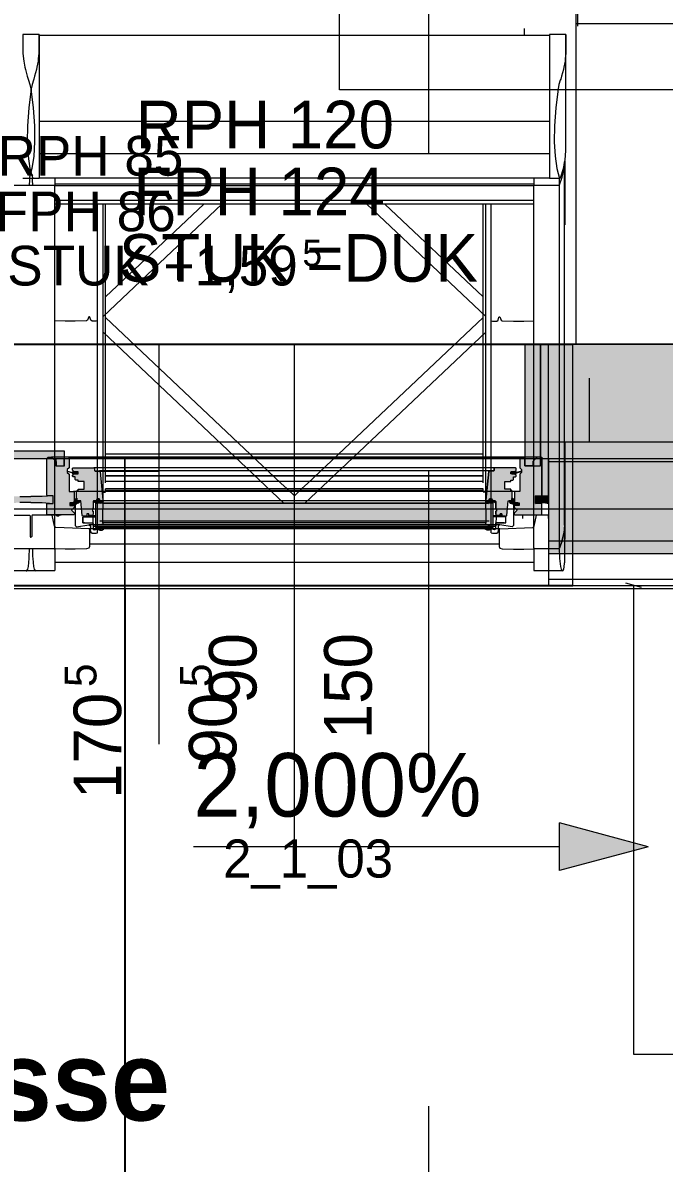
# Model space of a CAD drawing. Header units: metres. Extents: x -4 to 206, y -18 to 45.
# Drawn here: x 46.986 to 47.997, y -11.093 to -9.298 of the extents above; entities that cross this region are included whole.
import ezdxf

# ---------------------------------------------------------------- set-up
doc = ezdxf.new("R2010")
doc.units = ezdxf.units.M
doc.header["$MEASUREMENT"] = 0
for name, pattern in [('Achse', [0.004, 0.002, -0.001, 0, -0.001]), ('Schnittlinie', [0.006, 0.003, -0.0015, 0, -0.0015]), ('Strichlinie eng', [0.002, 0.0015, -0.0005]), ('UNSICHTBAR', [0.4, 0, -0.4]), ('Untersicht', [0.001, 0.0005, -0.0005])]:
    doc.linetypes.add(name, pattern=pattern)
for name, color, linetype in [('2._1.DG PP STG2_5_000 Achsraster', 7, 'Continuous'), ('2._1.DG PP STG2_5_110 Wand Aussen', 7, 'Continuous'), ('2._1.DG PP STG2_5_210 Decke', 7, 'Continuous'), ('2._1.DG PP STG2_5_220 Bodenaufbau', 7, 'Continuous'), ('2._1.DG PP STG2_5_220 Bodenaufbau - Außen_ Gefälle', 7, 'Continuous'), ('2._1.DG PP STG2_5_221 Bodenaufbau - Abdichtung', 7, 'Continuous'), ('2._1.DG PP STG2_5_221 Bodenaufbau - Terrassenbelag', 7, 'Continuous'), ('2._1.DG PP STG2_5_310 Dachkonstruktion massiv', 7, 'Continuous'), ('2._1.DG PP STG2_5_325 Dachfenster', 7, 'Continuous'), ('2._1.DG PP STG2_5_510 Möblierung', 7, 'Continuous'), ('2._1.DG PP STG2_5_810 Raum', 7, 'Continuous'), ('2._1.DG PP STG2_5_851 Marker Schnitt', 7, 'Continuous'), ('2._1.DG PP STG2_5_915 Allgemein Beschriftung.x', 7, 'Continuous'), ('2._1.DG PP STG2_5_950 Polierplan Bemaßung', 7, 'Continuous')]:
    doc.layers.add(name, color=color, linetype=linetype)
doc.styles.add('ERSTELLTER_STIL_2', font='')
doc.styles.add('ERSTELLTER_STIL_6', font='')
doc.styles.get('ERSTELLTER_STIL_2').set_extended_font_data('Eurostile')
doc.styles.get('ERSTELLTER_STIL_6').set_extended_font_data('Eurostile', bold=True)

msp = doc.modelspace()

# ---------------------------------------------------------------- hatches: boundary and pattern name
at = {"layer": '2._1.DG PP STG2_5_110 Wand Aussen', "linetype": 'Continuous', "lineweight": 13, "true_color": 0x3f7f02}
msp.add_hatch(color=76, dxfattribs=at).paths.add_polyline_path([(47.8528, -9.8037), (47.8528, -9.9837), (48.055, -9.9837), (48.055, -9.8037)])
at = {"layer": '2._1.DG PP STG2_5_110 Wand Aussen', "linetype": 'Continuous', "lineweight": 0, "true_color": 0x373737}
msp.add_hatch(color=250, dxfattribs=at).paths.add_polyline_path([(47.8528, -9.9887), (48.055, -9.9887), (48.055, -9.9837), (47.8528, -9.9837)])
at = {"layer": '2._1.DG PP STG2_5_110 Wand Aussen', "linetype": 'Continuous', "lineweight": 13, "true_color": 0xff6400}
for points in [[(47.8528, -10.1137), (48.055, -10.1137), (48.055, -9.9887), (47.8528, -9.9887)], [(47.8528, -10.1337), (48.055, -10.1337), (48.055, -10.1137), (47.8528, -10.1137)]]:
    msp.add_hatch(color=30, dxfattribs=at).paths.add_polyline_path(points)
at = {"layer": '2._1.DG PP STG2_5_325 Dachfenster', "linetype": 'Continuous', "lineweight": 0, "true_color": 0xfde9f1}
for points in [[(47.7769, -9.9957), (47.8019, -9.9957), (47.8019, -9.8837), (47.8019, -9.8037), (47.7769, -9.8037), (47.7769, -9.8837)], [(46.9467, -9.9958), (46.9592, -9.9958), (46.9592, -9.9842), (47.0388, -9.9842), (47.0388, -9.9958), (47.0513, -9.9958), (47.0513, -9.9717), (46.9467, -9.9717)]]:
    msp.add_hatch(color=7, dxfattribs=at).paths.add_polyline_path(points)
at = {"layer": '2._1.DG PP STG2_5_325 Dachfenster', "linetype": 'Continuous', "lineweight": 13, "true_color": 0xffaa00}
msp.add_hatch(color=40, dxfattribs=at).paths.add_polyline_path([(47.8019, -9.9817), (47.804, -9.9817), (47.804, -10.0426), (47.814, -10.0426), (47.814, -9.8037), (47.8019, -9.8037), (47.8019, -9.8837)])
at = {"layer": '2._1.DG PP STG2_5_325 Dachfenster', "linetype": 'Continuous', "lineweight": 13, "true_color": 0x3f7f02}
msp.add_hatch(color=76, dxfattribs=at).paths.add_polyline_path([(47.814, -9.9837), (47.8528, -9.9837), (47.8528, -9.8037), (47.814, -9.8037)])
at = {"layer": '2._1.DG PP STG2_5_325 Dachfenster', "linetype": 'Continuous', "lineweight": 0, "true_color": 0xe7d9c5}
for points in [[(47.024, -10.0555), (47.024, -10.0718), (47.0249, -10.0727), (47.0669, -10.0727), (47.0678, -10.0718), (47.0678, -10.0701), (47.0629, -10.0652), (47.0678, -10.0603), (47.0678, -10.0587), (47.0669, -10.0578), (47.0601, -10.0578), (47.0601, -10.0535), (47.0662, -10.0535), (47.0671, -10.0526), (47.0671, -10.037), (47.0662, -10.0361), (47.0591, -10.0361), (47.0591, -10.0088), (47.0561, -10.0062), (47.0561, -10.001), (47.0591, -9.9984), (47.0591, -9.9846), (47.0582, -9.9837), (47.0511, -9.9837), (47.0511, -9.9957), (47.0386, -9.9957), (47.0386, -9.9887), (47.0316, -9.9817), (47.026, -9.9817), (47.024, -9.9837), (47.024, -10.0417), (47.0249, -10.0426), (47.034, -10.0426), (47.034, -10.0546), (47.0249, -10.0546)], [(47.804, -10.0555), (47.8031, -10.0546), (47.794, -10.0546), (47.794, -10.0426), (47.8031, -10.0426), (47.804, -10.0417), (47.804, -9.9837), (47.802, -9.9817), (47.7964, -9.9817), (47.7894, -9.9887), (47.7894, -9.9957), (47.7769, -9.9957), (47.7769, -9.9837), (47.7698, -9.9837), (47.7689, -9.9846), (47.7689, -9.9984), (47.7719, -10.001), (47.7719, -10.0062), (47.7689, -10.0088), (47.7689, -10.0361), (47.7618, -10.0361), (47.7609, -10.037), (47.7609, -10.0526), (47.7618, -10.0535), (47.7679, -10.0535), (47.7679, -10.0578), (47.7611, -10.0578), (47.7602, -10.0587), (47.7602, -10.0603), (47.7651, -10.0652), (47.7602, -10.0701), (47.7602, -10.0718), (47.7611, -10.0727), (47.8031, -10.0727), (47.804, -10.0718)], [(47.0649, -10.0026), (47.0662, -10.0039), (47.0662, -10.0048), (47.0733, -10.0048), (47.0733, -10.008), (47.0662, -10.008), (47.0662, -10.0089), (47.0647, -10.0104), (47.0647, -10.0119), (47.0656, -10.0128), (47.0688, -10.0128), (47.0688, -10.017), (47.0697, -10.0178), (47.0733, -10.0178), (47.0733, -10.0199), (47.0827, -10.0199), (47.0827, -10.0322), (47.0733, -10.0322), (47.0733, -10.0343), (47.0717, -10.0343), (47.0708, -10.0352), (47.0708, -10.0429), (47.0713, -10.0498), (47.0722, -10.0506), (47.0774, -10.0506), (47.0795, -10.0738), (47.0803, -10.0746), (47.0871, -10.0746), (47.0871, -10.0711), (47.0901, -10.0711), (47.0901, -10.0736), (47.0958, -10.0736), (47.0968, -10.0716), (47.0968, -10.0666), (47.0958, -10.0666), (47.0958, -10.0626), (47.0968, -10.0626), (47.0968, -10.0515), (47.0977, -10.0506), (47.1021, -10.0506), (47.1021, -10.0496), (47.1033, -10.0476), (47.1064, -10.0476), (47.1076, -10.0496), (47.1076, -10.0506), (47.1113, -10.0506), (47.1125, -10.0493), (47.1078, -10.0042), (47.1069, -10.0034), (47.0997, -10.0034), (47.0991, -10.0028), (47.0991, -9.9993), (47.0982, -9.9984), (47.0656, -9.9984), (47.0647, -9.9993), (47.0647, -10.0021)], [(47.7631, -10.0026), (47.7633, -10.0021), (47.7633, -9.9993), (47.7624, -9.9984), (47.7298, -9.9984), (47.7289, -9.9993), (47.7289, -10.0028), (47.7283, -10.0034), (47.7211, -10.0034), (47.7202, -10.0042), (47.7155, -10.0493), (47.7167, -10.0506), (47.7204, -10.0506), (47.7204, -10.0496), (47.7216, -10.0476), (47.7247, -10.0476), (47.7259, -10.0496), (47.7259, -10.0506), (47.7303, -10.0506), (47.7312, -10.0515), (47.7312, -10.0626), (47.7322, -10.0626), (47.7322, -10.0666), (47.7312, -10.0666), (47.7312, -10.0716), (47.7322, -10.0736), (47.7379, -10.0736), (47.7379, -10.0711), (47.7409, -10.0711), (47.7409, -10.0746), (47.7477, -10.0746), (47.7485, -10.0738), (47.7506, -10.0506), (47.7558, -10.0506), (47.7567, -10.0498), (47.7572, -10.0429), (47.7572, -10.0352), (47.7563, -10.0343), (47.7547, -10.0343), (47.7547, -10.0322), (47.7453, -10.0322), (47.7453, -10.0199), (47.7547, -10.0199), (47.7547, -10.0178), (47.7583, -10.0178), (47.7592, -10.017), (47.7592, -10.0128), (47.7624, -10.0128), (47.7633, -10.0119), (47.7633, -10.0104), (47.7618, -10.0089), (47.7618, -10.008), (47.7547, -10.008), (47.7547, -10.0048), (47.7618, -10.0048), (47.7618, -10.0039)]]:
    msp.add_hatch(color=254, dxfattribs=at).paths.add_polyline_path(points)
at = {"layer": '2._1.DG PP STG2_5_325 Dachfenster', "linetype": 'Continuous', "lineweight": 0, "true_color": 0x373737}
msp.add_hatch(color=250, dxfattribs=at).paths.add_polyline_path([(47.814, -9.9887), (47.8528, -9.9887), (47.8528, -9.9837), (47.814, -9.9837)])
at = {"layer": '2._1.DG PP STG2_5_325 Dachfenster', "linetype": 'Continuous', "lineweight": 13, "true_color": 0xff6400}
for points in [[(47.814, -10.1137), (47.8528, -10.1137), (47.8528, -9.9887), (47.814, -9.9887)], [(47.814, -10.1337), (47.8528, -10.1337), (47.8528, -10.1137), (47.814, -10.1137)]]:
    msp.add_hatch(color=30, dxfattribs=at).paths.add_polyline_path(points)
at = {"layer": '2._1.DG PP STG2_5_325 Dachfenster', "linetype": 'Continuous', "lineweight": 0, "true_color": 0xfed4e5}
for points in [[(47.0662, -10.0048), (47.0662, -10.0042), (47.0651, -10.0044), (47.0651, -10.006), (47.0622, -10.0055), (47.0586, -10.0044), (47.0566, -10.0033), (47.0561, -10.0034), (47.0584, -10.005), (47.0621, -10.0062), (47.0651, -10.0068), (47.0651, -10.0084), (47.0662, -10.0086), (47.0662, -10.008), (47.0716, -10.008), (47.0729, -10.0056), (47.0725, -10.0048)], [(47.7618, -10.0048), (47.7555, -10.0048), (47.7551, -10.0056), (47.7564, -10.008), (47.7618, -10.008), (47.7618, -10.0086), (47.7629, -10.0084), (47.7629, -10.0068), (47.7659, -10.0062), (47.7696, -10.005), (47.7717, -10.0037), (47.7694, -10.0044), (47.7658, -10.0055), (47.7629, -10.006), (47.7629, -10.0044), (47.7618, -10.0042)], [(46.964, -10.0426), (46.964, -10.0546), (46.9815, -10.0533), (46.999, -10.0533), (46.999, -10.0439), (46.9815, -10.0439)], [(47.034, -10.0426), (47.0165, -10.0439), (46.999, -10.0439), (46.999, -10.0533), (47.0165, -10.0533), (47.034, -10.0546)], [(47.0759, -10.0506), (47.0722, -10.0506), (47.0713, -10.0498), (47.0711, -10.0464), (47.0692, -10.0474), (47.0678, -10.0494), (47.0671, -10.0519), (47.0671, -10.0526), (47.0662, -10.0535), (47.0622, -10.0535), (47.0607, -10.0561), (47.0612, -10.0569), (47.0695, -10.0569), (47.0695, -10.0558), (47.0701, -10.0553), (47.0718, -10.055), (47.0739, -10.0544), (47.0754, -10.0528)], [(47.0978, -10.0536), (47.0994, -10.0517), (47.0999, -10.0517), (47.1014, -10.0546), (47.1022, -10.0528), (47.1032, -10.0546), (47.1041, -10.0524), (47.1086, -10.0523), (47.1086, -10.0532), (47.1085, -10.0537), (47.1085, -10.0545), (47.112, -10.0546), (47.1122, -10.054), (47.1121, -10.0532), (47.1118, -10.0525), (47.1118, -10.0517), (47.1132, -10.0514), (47.1133, -10.0507), (47.1113, -10.0506), (47.1076, -10.0506), (47.1076, -10.0496), (47.1064, -10.0476), (47.1033, -10.0476), (47.1021, -10.0496), (47.1021, -10.0506), (47.0993, -10.0506), (47.0973, -10.0533)], [(47.7302, -10.0536), (47.7307, -10.0535), (47.729, -10.0508), (47.7259, -10.0506), (47.7259, -10.0496), (47.7247, -10.0476), (47.7216, -10.0476), (47.7204, -10.0496), (47.7204, -10.0506), (47.7167, -10.0506), (47.715, -10.0503), (47.7147, -10.0507), (47.7147, -10.0513), (47.716, -10.0516), (47.7162, -10.0525), (47.7159, -10.0532), (47.7158, -10.054), (47.7159, -10.0545), (47.7193, -10.0546), (47.7195, -10.0537), (47.7194, -10.0532), (47.7192, -10.0527), (47.7236, -10.0523), (47.7248, -10.0546), (47.7254, -10.0528), (47.7266, -10.0546), (47.7281, -10.0517)], [(47.7521, -10.0506), (47.7526, -10.0528), (47.7541, -10.0544), (47.7562, -10.055), (47.7579, -10.0553), (47.7585, -10.0558), (47.7585, -10.0569), (47.7668, -10.0569), (47.7673, -10.0561), (47.7658, -10.0535), (47.7618, -10.0535), (47.7609, -10.0526), (47.7609, -10.0519), (47.7602, -10.0494), (47.7588, -10.0474), (47.7569, -10.0464), (47.7567, -10.0498), (47.7558, -10.0506)], [(47.814, -10.0426), (47.8073, -10.0439), (47.8007, -10.0439), (47.794, -10.0426), (47.794, -10.0546), (47.8007, -10.0533), (47.8073, -10.0533), (47.814, -10.0546)], [(47.1096, -10.0944), (47.1098, -10.0925), (47.1042, -10.0925), (47.1043, -10.0944), (47.1052, -10.0955), (47.107, -10.096), (47.1087, -10.0955)], [(47.7184, -10.0944), (47.7193, -10.0955), (47.721, -10.096), (47.7228, -10.0955), (47.7237, -10.0944), (47.7238, -10.0925), (47.7182, -10.0925)]]:
    msp.add_hatch(color=254, dxfattribs=at).paths.add_polyline_path(points)
at = {"layer": '2._1.DG PP STG2_5_325 Dachfenster', "linetype": 'Continuous', "lineweight": 13}
msp.add_hatch(color=4, dxfattribs=at).paths.add_polyline_path([(47.7273, -10.0545), (47.1007, -10.0545), (47.1007, -10.0925), (47.7273, -10.0925)])
at = {"layer": '2._1.DG PP STG2_5_950 Polierplan Bemaßung', "linetype": 'Continuous', "lineweight": 13, "true_color": 0x6c6cff}
msp.add_hatch(color=171, dxfattribs=at).paths.add_polyline_path([(47.9713, -10.5953), (47.8314, -10.5578), (47.8314, -10.6328)])

# ---------------------------------------------------------------- linework, layer by layer
at = {"layer": '2._1.DG PP STG2_5_000 Achsraster', "color": 5, "linetype": 'Achse', "lineweight": 0, "ltscale": 1000}
msp.add_line((31.8, -10.0037), (54.3, -10.0037), dxfattribs=at)
at = {"layer": '2._1.DG PP STG2_5_110 Wand Aussen', "color": 7, "linetype": 'Continuous', "lineweight": 25, "ltscale": 1000}
for p, q in [((46.1488, -9.8037), (47.8528, -9.8037)), ((46.1488, -10.1837), (47.8528, -10.1837))]:
    msp.add_line(p, q, dxfattribs=at)
at = {"layer": '2._1.DG PP STG2_5_110 Wand Aussen', "color": 7, "linetype": 'Continuous', "lineweight": 13, "ltscale": 1000}
for p, q in [((47.2008, -10.4337), (47.2008, -9.8037)), ((47.8528, -9.9887), (47.8528, -9.9837)), ((47.8528, -9.9887), (47.8528, -9.9837)), ((47.8528, -9.9887), (48.055, -9.9887)), ((47.8528, -10.1137), (47.8528, -9.9887)), ((47.8528, -10.1137), (47.8528, -9.9887)), ((47.8528, -10.1337), (47.8528, -10.1137)), ((47.8528, -10.1337), (47.8528, -10.1137)), ((47.8528, -10.1337), (48.055, -10.1337)), ((47.8528, -10.1737), (47.8528, -10.1337)), ((47.8528, -10.1737), (47.8528, -10.1337)), ((47.8528, -10.1737), (48.055, -10.1737)), ((47.8528, -10.1837), (47.8528, -10.1737)), ((47.8528, -10.1837), (47.8528, -10.1737))]:
    msp.add_line(p, q, dxfattribs=at)
at = {"layer": '2._1.DG PP STG2_5_110 Wand Aussen', "color": 7, "linetype": 'Continuous', "lineweight": 18, "ltscale": 1000}
for q in [(47.8528, -9.8037), (47.8528, -9.8037), (48.055, -9.9837)]:
    msp.add_line((47.8528, -9.9837), q, dxfattribs=at)
at = {"layer": '2._1.DG PP STG2_5_110 Wand Aussen', "color": 1, "linetype": 'Strichlinie eng', "lineweight": 0, "ltscale": 1000}
msp.add_line((47.8528, -10.1137), (48.055, -10.1137), dxfattribs=at)
at = {"layer": '2._1.DG PP STG2_5_110 Wand Aussen', "color": 7, "linetype": 'Continuous', "lineweight": 18, "ltscale": 1000, "flags": 128}
msp.add_lwpolyline([(48.055, -9.8037), (47.8528, -9.8037)], dxfattribs=at)
at = {"layer": '2._1.DG PP STG2_5_110 Wand Aussen', "color": 7, "linetype": 'Continuous', "lineweight": 13, "ltscale": 1000, "flags": 128}
msp.add_lwpolyline([(47.8528, -10.1837), (48.055, -10.1837)], dxfattribs=at)
at = {"layer": '2._1.DG PP STG2_5_210 Decke', "color": 7, "linetype": 'Continuous', "lineweight": 13, "ltscale": 1000, "true_color": 0xf4f4f4, "flags": 128}
for points in [[(33.485, -1.9936), (33.4967, -11.3837), (42.835, -11.3837), (42.835, -10.8837), (45.685, -10.8837), (45.685, -9.9837), (52.0258, -9.9837), (52.06, -1.993), (52.0632, -1.4987), (45.765, -1.4987), (45.765, -3.9237), (43.155, -3.9237), (43.155, -5.8737), (41.175, -5.8737), (41.175, -3.9237), (38.605, -3.9237), (38.605, -1.4987), (33.485, -1.4987)], [(33.7568, -11.4636), (33.759, -13.2537), (37.385, -13.2537), (37.385, -12.6087), (42.5891, -12.6087), (42.885, -12.5662), (42.885, -11.7587), (48.205, -11.7587), (48.205, -11.1337), (51.7609, -11.1337), (51.7654, -10.0637), (45.765, -10.0637), (45.765, -10.9637), (42.915, -10.9637), (42.915, -11.4636)]]:
    msp.add_lwpolyline(points, close=True, dxfattribs=at)
at = {"layer": '2._1.DG PP STG2_5_220 Bodenaufbau', "color": 7, "linetype": 'Continuous', "lineweight": 13, "ltscale": 1000, "true_color": 0xf4f4f4, "flags": 128}
msp.add_lwpolyline([(38.425, -1.6787), (33.6646, -1.6787), (33.6765, -11.2037), (42.655, -11.2037), (42.655, -10.7037), (45.505, -10.7037), (45.505, -9.8037), (51.8466, -9.8037), (51.8814, -1.6787), (45.945, -1.6787), (45.945, -4.1037), (43.335, -4.1037), (43.335, -6.0537), (40.995, -6.0537), (40.995, -4.1037), (38.425, -4.1037)], close=True, dxfattribs=at)
at = {"layer": '2._1.DG PP STG2_5_220 Bodenaufbau - Außen_ Gefälle', "color": 7, "linetype": 'Continuous', "lineweight": 13, "ltscale": 1000, "true_color": 0xf4f4f4, "flags": 128}
for points in [[(33.7568, -11.4637), (33.759, -13.2137), (37.345, -13.2137), (37.345, -12.5687), (39.935, -12.5687), (39.935, -12.5987), (42.3187, -12.5987), (42.875, -12.5188), (42.875, -11.7487), (45.815, -11.7487), (48.195, -11.7487), (48.195, -11.1237), (51.7609, -11.1237), (51.7654, -10.0637), (45.765, -10.0637), (45.765, -10.9637), (42.915, -10.9637), (42.915, -11.4637)], [(33.759, -13.2437), (37.145, -13.2437), (37.145, -12.5987), (39.935, -12.5987), (42.389, -12.5987), (42.875, -12.5289), (42.875, -11.7487), (45.815, -11.7487), (48.195, -11.7487), (48.195, -11.1237), (51.7609, -11.1237), (51.7654, -10.0637), (45.765, -10.0637), (45.765, -10.9637), (42.915, -10.9637), (42.915, -11.4636), (33.7568, -11.4636)]]:
    msp.add_lwpolyline(points, close=True, dxfattribs=at)
at = {"layer": '2._1.DG PP STG2_5_221 Bodenaufbau - Abdichtung', "color": 171, "linetype": 'Schnittlinie', "lineweight": 13, "ltscale": 1000, "true_color": 0x6c6cff, "flags": 128}
for points in [[(46.585, -9.9837), (47.147, -9.9837)], [(47.147, -9.9837), (47.147, -11.7587)], [(47.147, -9.9837), (50.9791, -9.9837)], [(47.147, -11.7587), (47.147, -9.9837)]]:
    msp.add_lwpolyline(points, dxfattribs=at)
at = {"layer": '2._1.DG PP STG2_5_221 Bodenaufbau - Terrassenbelag', "color": 7, "linetype": 'Continuous', "lineweight": 18, "ltscale": 1000, "flags": 128}
for points in [[(45.82, -10.1887), (47.147, -10.1887)], [(47.1468, -10.1887), (47.1468, -11.7187)], [(47.147, -10.1887), (47.147, -11.7187)], [(47.147, -10.1887), (49.09, -10.1887)], [(47.147, -11.7187), (47.147, -10.1887)], [(47.1472, -10.1887), (47.1472, -11.7187)]]:
    msp.add_lwpolyline(points, dxfattribs=at)
at = {"layer": '2._1.DG PP STG2_5_310 Dachkonstruktion massiv', "color": 8, "linetype": 'Schnittlinie', "lineweight": 13, "ltscale": 1000}
msp.add_line((47.8579, -9.2991), (48.185, -9.2991), dxfattribs=at)
at = {"layer": '2._1.DG PP STG2_5_310 Dachkonstruktion massiv', "color": 8, "linetype": 'Schnittlinie', "lineweight": 13, "ltscale": 1000, "flags": 128}
msp.add_lwpolyline([(47.8579, -9.8037), (47.8579, -8.8809), (46.1759, -8.8809), (46.1759, -9.8037)], dxfattribs=at)
at = {"layer": '2._1.DG PP STG2_5_325 Dachfenster', "color": 7, "linetype": 'Continuous', "lineweight": 13, "ltscale": 1000}
for p, q in [((47.414, -10.585), (47.414, -9.8037)), ((47.814, -9.9887), (47.8528, -9.9887)), ((47.0628, -10.0569), (47.0676, -10.0569)), ((47.0676, -10.0569), (47.0688, -10.058)), ((47.0688, -10.0635), (47.0685, -10.0652)), ((47.0685, -10.0652), (47.0688, -10.0669)), ((47.0688, -10.058), (47.0688, -10.0635)), ((47.0688, -10.0669), (47.0688, -10.0896)), ((47.7604, -10.0569), (47.7592, -10.058)), ((47.7592, -10.058), (47.7592, -10.0635)), ((47.7592, -10.0635), (47.7595, -10.0652)), ((47.7595, -10.0652), (47.7592, -10.0669)), ((47.7592, -10.0669), (47.7592, -10.0896)), ((47.7652, -10.0569), (47.7604, -10.0569)), ((46.9593, -10.0734), (46.9972, -10.0734)), ((46.9972, -10.0734), (46.9978, -10.0741)), ((46.9978, -10.0741), (46.9978, -10.1067)), ((47.0008, -10.0734), (47.0002, -10.0741)), ((47.0002, -10.0741), (47.0002, -10.1067)), ((47.0387, -10.0734), (47.0008, -10.0734)), ((47.0363, -10.0906), (47.0325, -10.0734)), ((47.0384, -10.0924), (47.0363, -10.0906)), ((47.0403, -10.0748), (47.0387, -10.0734)), ((47.0425, -10.0748), (47.0403, -10.0748)), ((47.0441, -10.0734), (47.0425, -10.0748)), ((47.0465, -10.0734), (47.0441, -10.0734)), ((47.0688, -10.0896), (47.0709, -10.0913)), ((47.0709, -10.0913), (47.0903, -10.0886)), ((47.0807, -10.0764), (47.0813, -10.0758)), ((47.0807, -10.085), (47.0807, -10.0764)), ((47.0811, -10.0854), (47.0807, -10.085)), ((47.0835, -10.0854), (47.0811, -10.0854)), ((47.0813, -10.0758), (47.0957, -10.0758)), ((47.0903, -10.0886), (47.0928, -10.0897)), ((47.0928, -10.0897), (47.093, -10.0934)), ((47.0957, -10.0758), (47.0964, -10.0764)), ((47.0964, -10.0764), (47.0972, -10.095)), ((47.7316, -10.0764), (47.7308, -10.095)), ((47.7323, -10.0758), (47.7316, -10.0764)), ((47.7467, -10.0758), (47.7323, -10.0758)), ((47.7352, -10.0897), (47.735, -10.0934)), ((47.7377, -10.0886), (47.7352, -10.0897)), ((47.7571, -10.0913), (47.7377, -10.0886)), ((47.7445, -10.0854), (47.7469, -10.0854)), ((47.7473, -10.0764), (47.7467, -10.0758)), ((47.7469, -10.0854), (47.7473, -10.085)), ((47.7473, -10.085), (47.7473, -10.0764)), ((47.7592, -10.0896), (47.7571, -10.0913)), ((47.7738, -10.0734), (47.7733, -10.0738)), ((47.7733, -10.0738), (47.7733, -10.0783)), ((47.8136, -10.0734), (47.7738, -10.0734)), ((47.7896, -10.0924), (47.7917, -10.0906)), ((47.7917, -10.0906), (47.7955, -10.0734)), ((47.814, -10.0738), (47.8136, -10.0734)), ((47.814, -10.0783), (47.814, -10.0738)), ((46.9978, -10.1067), (46.9984, -10.1077)), ((46.9984, -10.1077), (46.999, -10.1077)), ((46.9996, -10.1077), (46.999, -10.1077)), ((47.0002, -10.1067), (46.9996, -10.1077)), ((47.0906, -10.0947), (47.0384, -10.0924)), ((47.093, -10.0934), (47.0906, -10.0947)), ((47.0972, -10.095), (47.0988, -10.0962)), ((47.0988, -10.0962), (47.1037, -10.0954)), ((47.1037, -10.0954), (47.1041, -10.0954)), ((47.1041, -10.0954), (47.1074, -10.097)), ((47.1074, -10.097), (47.1105, -10.0969)), ((47.1116, -10.0931), (47.1098, -10.0943)), ((47.1105, -10.0969), (47.1133, -10.0953)), ((47.113, -10.093), (47.1116, -10.0931)), ((47.1138, -10.0941), (47.113, -10.093)), ((47.1133, -10.0953), (47.1138, -10.0941)), ((47.7142, -10.0941), (47.715, -10.093)), ((47.7147, -10.0953), (47.7142, -10.0941)), ((47.7175, -10.0969), (47.7147, -10.0953)), ((47.715, -10.093), (47.7164, -10.0931)), ((47.7164, -10.0931), (47.7182, -10.0943)), ((47.7206, -10.097), (47.7175, -10.0969)), ((47.7239, -10.0954), (47.7206, -10.097)), ((47.7243, -10.0954), (47.7239, -10.0954)), ((47.7292, -10.0962), (47.7243, -10.0954)), ((47.7308, -10.095), (47.7292, -10.0962)), ((47.735, -10.0934), (47.7374, -10.0947)), ((47.7374, -10.0947), (47.7896, -10.0924)), ((47.814, -10.1337), (47.8528, -10.1337)), ((47.814, -10.1737), (47.8528, -10.1737))]:
    msp.add_line(p, q, dxfattribs=at)
at = {"layer": '2._1.DG PP STG2_5_325 Dachfenster', "color": 7, "linetype": 'Continuous', "lineweight": 18, "ltscale": 1000}
for p, q in [((47.814, -9.8037), (47.7769, -9.8037)), ((47.814, -9.9837), (47.814, -9.8037)), ((47.7964, -9.9817), (47.0316, -9.9817)), ((47.7698, -9.9837), (47.0582, -9.9837)), ((47.7298, -9.9984), (47.0982, -9.9984)), ((47.814, -9.9837), (47.8528, -9.9837)), ((47.814, -9.9837), (47.814, -10.1837)), ((47.7211, -10.0034), (47.1069, -10.0034)), ((47.7618, -10.0361), (47.0662, -10.0361)), ((46.9815, -10.0439), (46.999, -10.0439)), ((46.999, -10.0533), (46.9815, -10.0533)), ((47.0165, -10.0439), (46.999, -10.0439)), ((46.999, -10.0533), (47.0165, -10.0533)), ((47.034, -10.0426), (47.0165, -10.0439)), ((47.0165, -10.0533), (47.034, -10.0546)), ((47.034, -10.0546), (47.034, -10.0426)), ((47.113, -10.0503), (47.715, -10.0503)), ((47.0835, -10.0854), (47.0967, -10.0854)), ((47.0871, -10.0746), (47.1007, -10.0746)), ((47.7377, -10.0886), (47.0903, -10.0886)), ((47.0957, -10.0758), (47.1007, -10.0758)), ((47.0958, -10.0736), (47.1007, -10.0736)), ((47.1011, -10.0907), (47.7269, -10.0907)), ((47.7206, -10.0828), (47.1074, -10.0828)), ((47.7273, -10.0736), (47.7322, -10.0736)), ((47.7409, -10.0746), (47.7273, -10.0746)), ((47.7323, -10.0758), (47.7273, -10.0758)), ((47.7445, -10.0854), (47.7313, -10.0854)), ((47.7374, -10.0947), (47.0906, -10.0947))]:
    msp.add_line(p, q, dxfattribs=at)
at = {"layer": '2._1.DG PP STG2_5_325 Dachfenster', "color": 1, "linetype": 'Strichlinie eng', "lineweight": 0, "ltscale": 1000}
msp.add_line((47.814, -10.1137), (47.8528, -10.1137), dxfattribs=at)
at = {"layer": '2._1.DG PP STG2_5_325 Dachfenster', "color": 255, "linetype": 'UNSICHTBAR', "lineweight": 13, "ltscale": 1000, "flags": 128}
for points in [[(47.879, -9.9576), (47.879, -8.8687)], [(47.8601, -9.2031), (47.8601, -9.9576)], [(46.2301, -9.3069), (47.7767, -9.3069)], [(47.7767, -9.3175), (47.7767, -9.3069)], [(47.8398, -9.5158), (47.8398, -9.9576)], [(47.8398, -9.9576), (47.8601, -9.9576)], [(47.8601, -9.9576), (47.879, -9.9576)]]:
    msp.add_lwpolyline(points, dxfattribs=at)
at = {"layer": '2._1.DG PP STG2_5_325 Dachfenster', "color": 253, "linetype": 'Schnittlinie', "lineweight": 13, "ltscale": 1000, "true_color": 0x9f9f9f, "flags": 128}
for points in [[(47.012, -9.3163), (46.9864, -9.3163)], [(46.9864, -9.3163), (46.9864, -9.3237), (46.9864, -9.3324), (46.9864, -9.3428), (46.9864, -9.3459), (46.9873, -9.3546), (46.9877, -9.3581), (46.9896, -9.3677), (46.9903, -9.3715), (46.9933, -9.3819), (46.9944, -9.3865), (46.9952, -9.3884), (46.9972, -9.3953), (46.9986, -9.4019), (47.0023, -9.432), (47.0044, -9.4599), (47.0048, -9.4852), (47.0035, -9.5077), (47.0006, -9.5271), (46.9961, -9.5431)], [(47.0116, -9.3163), (47.0116, -9.3237), (47.0116, -9.3324), (47.0116, -9.3428), (47.0116, -9.3459), (47.0106, -9.3546), (47.0103, -9.3581), (47.0084, -9.3677), (47.0077, -9.3715), (47.0047, -9.3819), (47.0036, -9.3865), (47.0028, -9.3884), (47.0007, -9.3953), (46.9994, -9.4019), (46.9957, -9.432), (46.9936, -9.4599), (46.9932, -9.4852), (46.9945, -9.5077), (46.9973, -9.5271), (47.0018, -9.5431)], [(47.012, -9.3163), (47.012, -9.3237), (47.012, -9.3324), (47.012, -9.3428), (47.012, -9.3546), (47.012, -9.3677), (47.012, -9.3819), (47.012, -9.3884), (47.012, -9.3953), (47.012, -9.4019), (47.012, -9.432), (47.012, -9.4599), (47.012, -9.4852), (47.012, -9.5077), (47.012, -9.5271), (47.012, -9.5431)], [(47.012, -9.3175), (47.816, -9.3175)], [(47.816, -9.3163), (47.816, -9.3237), (47.816, -9.3324), (47.816, -9.3428), (47.816, -9.3546), (47.816, -9.3677), (47.816, -9.3819), (47.816, -9.3884), (47.816, -9.3953), (47.816, -9.4019), (47.816, -9.432), (47.816, -9.4599), (47.816, -9.4852), (47.816, -9.5077), (47.816, -9.5271), (47.816, -9.5431)], [(47.8416, -9.3163), (47.816, -9.3163)], [(47.8416, -9.3163), (47.8416, -9.3237), (47.8416, -9.3324), (47.8416, -9.3428), (47.8416, -9.3459), (47.8406, -9.3546), (47.8403, -9.3581), (47.8384, -9.3677), (47.8377, -9.3715), (47.8347, -9.3819), (47.8336, -9.3865), (47.8328, -9.3884), (47.8307, -9.3953), (47.8294, -9.4019), (47.8257, -9.432), (47.8236, -9.4599), (47.8232, -9.4852), (47.8245, -9.5077), (47.8273, -9.5271), (47.8318, -9.5431)], [(47.8416, -9.3184), (47.8416, -9.3163)], [(47.8416, -9.4099), (47.8416, -9.3184)], [(47.8416, -9.4836), (47.8416, -9.4099)], [(47.012, -9.4528), (47.816, -9.4528)], [(47.8325, -9.5428), (47.8336, -9.5406), (47.8377, -9.5272), (47.8403, -9.5135), (47.8416, -9.4996), (47.8416, -9.4983)], [(47.8416, -9.4983), (47.8416, -9.4836)], [(47.012, -9.5037), (47.816, -9.5037)], [(47.8312, -9.5542), (47.8317, -9.553), (47.8357, -9.5411), (47.8384, -9.5289), (47.8397, -9.5167)], [(47.8395, -10.0889), (47.8395, -9.5185)], [(47.012, -9.5431), (46.9961, -9.5431), (46.986, -9.5431)], [(46.9968, -9.5543), (46.9972, -9.5451), (46.9972, -9.5431)], [(47.0008, -9.5431), (47.0008, -9.5451), (47.0012, -9.5543)], [(47.012, -9.5419), (47.816, -9.5419)], [(47.012, -9.5422), (47.0368, -9.5422)], [(47.0368, -9.5422), (47.0368, -9.5451), (47.0368, -9.5543)], [(47.7912, -9.5521), (47.0368, -9.5521)], [(47.7912, -9.5422), (47.7912, -9.5451), (47.7912, -9.5543)], [(47.7912, -9.5422), (47.816, -9.5422)], [(47.8318, -9.5431), (47.816, -9.5431)], [(47.8308, -9.5431), (47.8308, -9.5451), (47.8312, -9.5543)], [(47.8318, -9.5431), (47.8325, -9.5428)], [(47.0368, -9.5543), (46.9968, -9.5543), (46.9612, -9.5543)], [(47.0368, -10.1249), (47.0368, -9.5543)], [(47.7912, -9.5544), (47.0368, -9.5544)], [(47.7912, -10.1249), (47.7912, -9.5543)], [(47.8312, -9.5543), (47.7912, -9.5543)], [(47.8315, -10.1252), (47.8315, -9.5535)], [(47.7912, -9.5776), (47.0368, -9.5776)], [(47.7912, -9.5835), (47.0368, -9.5835)], [(47.1038, -10.1008), (47.1038, -9.7671), (47.1038, -9.5835)], [(47.1126, -10.0633), (47.1126, -9.5835)], [(47.2997, -9.5835), (47.1126, -9.7602)], [(47.2713, -9.5835), (47.1166, -9.7296)], [(47.1167, -10.0224), (47.1167, -9.5835)], [(47.5283, -9.5835), (47.7154, -9.7602)], [(47.5567, -9.5835), (47.7114, -9.7296)], [(47.7113, -10.0224), (47.7113, -9.5835)], [(47.7154, -10.0633), (47.7154, -9.5835)], [(47.7242, -10.1008), (47.7242, -9.7671), (47.7242, -9.5835)], [(47.0865, -9.7673), (47.0689, -9.7679), (47.0527, -9.7679), (47.0368, -9.7674)], [(47.0883, -9.7663), (47.0865, -9.7673)], [(47.0903, -9.7611), (47.0883, -9.7663)], [(47.0911, -9.7609), (47.0903, -9.7611)], [(47.0919, -9.7612), (47.0911, -9.7609)], [(47.0932, -9.7663), (47.0919, -9.7612)], [(47.0953, -9.7676), (47.0932, -9.7663)], [(47.1038, -9.7671), (47.1019, -9.7676), (47.0953, -9.7676)], [(47.414, -10.0427), (47.4025, -10.0319), (47.3928, -10.0227), (47.1166, -9.7618)], [(47.414, -10.0427), (47.4254, -10.0319), (47.4352, -10.0227), (47.7114, -9.7618)], [(47.7242, -9.7671), (47.7261, -9.7676), (47.7327, -9.7676)], [(47.7327, -9.7676), (47.7348, -9.7663)], [(47.7348, -9.7663), (47.7361, -9.7612)], [(47.7361, -9.7612), (47.7369, -9.7609)], [(47.7369, -9.7609), (47.7377, -9.7611)], [(47.7377, -9.7611), (47.7397, -9.7663)], [(47.7397, -9.7663), (47.7415, -9.7673)], [(47.7415, -9.7673), (47.7591, -9.7679), (47.7753, -9.7679), (47.7912, -9.7674)], [(47.3981, -10.0546), (47.1126, -9.785)], [(47.4299, -10.0546), (47.7154, -9.785)], [(47.8398, -9.9576), (47.8398, -10.1108)], [(47.7113, -9.9773), (47.1167, -9.9773)], [(47.7113, -10.011), (47.1167, -10.011)], [(47.7113, -10.0118), (47.1167, -10.0118)], [(47.1126, -10.0369), (47.1165, -10.0369)], [(47.7114, -10.0319), (47.1166, -10.0319)], [(47.7113, -10.0199), (47.1167, -10.0199)], [(47.1167, -10.0366), (47.1167, -10.0319)], [(47.7113, -10.0341), (47.1167, -10.0341)], [(47.7113, -10.0358), (47.1167, -10.0358)], [(47.7113, -10.0366), (47.7113, -10.0319)], [(47.7154, -10.0369), (47.7115, -10.0369)], [(47.7154, -10.0546), (47.1126, -10.0546)], [(47.7154, -10.0547), (47.1126, -10.0547)], [(47.1125, -10.0852), (47.1125, -10.0746), (47.1125, -10.0703), (47.1125, -10.0653), (47.1125, -10.0644), (47.1125, -10.0636)], [(47.7155, -10.0636), (47.7155, -10.0644), (47.7155, -10.0653), (47.7155, -10.0703), (47.7155, -10.0746), (47.7155, -10.0852)], [(47.1062, -10.0886), (47.1038, -10.0878)], [(47.1093, -10.0886), (47.1062, -10.0886)], [(47.1121, -10.0874), (47.1093, -10.0886)], [(47.1126, -10.0866), (47.1121, -10.0874)], [(47.7155, -10.0854), (47.1125, -10.0854)], [(47.1126, -10.0866), (47.1126, -10.0854)], [(47.7154, -10.0866), (47.7154, -10.0854)], [(47.7154, -10.0866), (47.7159, -10.0874)], [(47.7159, -10.0874), (47.7187, -10.0886)], [(47.7187, -10.0886), (47.7218, -10.0886)], [(47.7218, -10.0886), (47.7242, -10.0878)], [(47.8397, -10.0889), (47.8384, -10.1011), (47.8357, -10.1133), (47.8317, -10.1252), (47.8313, -10.1263)], [(47.8395, -10.0889), (47.8382, -10.1011), (47.8355, -10.1133), (47.8315, -10.1252)], [(47.8397, -10.0889), (47.8397, -10.1483)], [(47.0904, -10.0947), (47.0911, -10.0946)], [(47.0911, -10.0946), (47.0919, -10.0948)], [(47.0913, -10.0946), (47.0913, -10.1225)], [(47.0919, -10.0948), (47.0932, -10.1)], [(47.0932, -10.1), (47.0953, -10.1013)], [(47.0953, -10.1013), (47.1019, -10.1013), (47.1038, -10.1008)], [(47.7242, -10.1008), (47.7261, -10.1013), (47.7327, -10.1013)], [(47.7327, -10.1013), (47.7348, -10.1)], [(47.7348, -10.1), (47.7361, -10.0948)], [(47.7361, -10.0948), (47.7369, -10.0946)], [(47.7367, -10.0946), (47.7367, -10.1225)], [(47.7369, -10.0946), (47.7376, -10.0947)], [(47.0351, -10.1262), (46.9983, -10.1262), (46.9629, -10.1262)], [(46.9913, -10.1609), (46.9923, -10.1606), (46.994, -10.1582), (46.995, -10.154), (46.9962, -10.1415), (46.9963, -10.1383), (46.9968, -10.1267)], [(47.0012, -10.1267), (47.0017, -10.1383), (47.0018, -10.1415), (47.003, -10.154), (47.004, -10.1582), (47.0054, -10.1605), (47.0067, -10.1609)], [(47.0351, -10.1262), (47.0368, -10.1249)], [(47.0368, -10.1249), (47.0368, -10.1263)], [(47.0903, -10.1253), (47.0865, -10.1263), (47.0689, -10.1269), (47.0527, -10.1269), (47.0368, -10.1264)], [(47.0368, -10.1267), (47.0368, -10.1415), (47.0368, -10.154), (47.0368, -10.1582), (47.0368, -10.1605)], [(47.0913, -10.1225), (47.0903, -10.1253)], [(47.7367, -10.119), (47.0913, -10.119)], [(47.7367, -10.1225), (47.7377, -10.1253)], [(47.7377, -10.1253), (47.7415, -10.1263), (47.7591, -10.1269), (47.7753, -10.1269), (47.7912, -10.1264)], [(47.7929, -10.1262), (47.7912, -10.1249)], [(47.7912, -10.1249), (47.7912, -10.1263)], [(47.7912, -10.1267), (47.7912, -10.1415), (47.7912, -10.154), (47.7912, -10.1582), (47.7912, -10.1605)], [(47.8297, -10.1262), (47.7929, -10.1262)], [(47.8315, -10.1252), (47.8297, -10.1262)], [(47.8312, -10.1267), (47.8317, -10.1383), (47.8318, -10.1415), (47.833, -10.154), (47.834, -10.1582), (47.8354, -10.1605), (47.8367, -10.1609), (47.838, -10.159), (47.8384, -10.1579), (47.8389, -10.1548), (47.8397, -10.1483)], [(47.0368, -10.1609), (46.9913, -10.1609), (46.9612, -10.1609)], [(47.0368, -10.1471), (47.7912, -10.1471)], [(47.8367, -10.1609), (47.7912, -10.1609)]]:
    msp.add_lwpolyline(points, dxfattribs=at)
at = {"layer": '2._1.DG PP STG2_5_325 Dachfenster', "color": 7, "linetype": 'Continuous', "lineweight": 18, "ltscale": 1000, "flags": 128}
for points in [[(47.7769, -9.9957), (47.8019, -9.9957), (47.8019, -9.8837), (47.8019, -9.8037), (47.7769, -9.8037), (47.7769, -9.8837)], [(47.8019, -9.9817), (47.804, -9.9817), (47.804, -10.0426), (47.814, -10.0426), (47.814, -9.8037), (47.8019, -9.8037), (47.8019, -9.8837)], [(46.9467, -9.9958), (46.9467, -9.9717), (47.0513, -9.9717), (47.0513, -9.9958), (47.0388, -9.9958), (47.0388, -9.9842), (46.9592, -9.9842), (46.9592, -9.9958)], [(47.7473, -10.085), (47.7473, -10.0764), (47.7467, -10.0758), (47.7467, -10.0746), (47.7409, -10.0746), (47.7409, -10.0711), (47.7379, -10.0711), (47.7379, -10.0736), (47.7322, -10.0736), (47.7312, -10.0716), (47.7312, -10.0666), (47.7322, -10.0666), (47.7322, -10.0626), (47.7312, -10.0626), (47.7312, -10.0515), (47.7303, -10.0506), (47.7259, -10.0506), (47.7259, -10.0496), (47.7247, -10.0476), (47.7216, -10.0476), (47.7204, -10.0496), (47.7204, -10.0506), (47.7167, -10.0506), (47.7155, -10.0493), (47.7202, -10.0042), (47.7211, -10.0034), (47.7283, -10.0034), (47.7289, -10.0028), (47.7289, -9.9993), (47.7298, -9.9984), (47.0982, -9.9984), (47.0991, -9.9993), (47.0991, -10.0028), (47.0997, -10.0034), (47.1069, -10.0034), (47.1078, -10.0042), (47.1125, -10.0493), (47.1113, -10.0506), (47.1076, -10.0506), (47.1076, -10.0496), (47.1064, -10.0476), (47.1033, -10.0476), (47.1021, -10.0496), (47.1021, -10.0506), (47.0977, -10.0506), (47.0968, -10.0515), (47.0968, -10.0626), (47.0958, -10.0626), (47.0958, -10.0666), (47.0968, -10.0666), (47.0968, -10.0716), (47.0958, -10.0736), (47.0901, -10.0736), (47.0901, -10.0711), (47.0871, -10.0711), (47.0871, -10.0746), (47.0813, -10.0746), (47.0813, -10.0758), (47.0807, -10.0764), (47.0807, -10.085), (47.0811, -10.0854), (47.0967, -10.0854), (47.0968, -10.0887), (47.0979, -10.0907), (47.7301, -10.0907), (47.7312, -10.0887), (47.7313, -10.0854), (47.7445, -10.0854), (47.7469, -10.0854)], [(47.0662, -10.0048), (47.0725, -10.0048), (47.0729, -10.0056), (47.0716, -10.008), (47.0662, -10.008), (47.0662, -10.0086), (47.0651, -10.0084), (47.0651, -10.0068), (47.0621, -10.0062), (47.0584, -10.005), (47.0563, -10.0037), (47.0586, -10.0044), (47.0622, -10.0055), (47.0651, -10.006), (47.0651, -10.0044), (47.0662, -10.0042)], [(47.7618, -10.0048), (47.7555, -10.0048), (47.7551, -10.0056), (47.7564, -10.008), (47.7618, -10.008), (47.7618, -10.0086), (47.7629, -10.0084), (47.7629, -10.0068), (47.7659, -10.0062), (47.7696, -10.005), (47.7717, -10.0037), (47.7694, -10.0044), (47.7658, -10.0055), (47.7629, -10.006), (47.7629, -10.0044), (47.7618, -10.0042)], [(47.0759, -10.0506), (47.0754, -10.0528), (47.0739, -10.0544), (47.0718, -10.055), (47.0701, -10.0553), (47.0695, -10.0558), (47.0695, -10.0569), (47.0612, -10.0569), (47.0607, -10.0561), (47.0622, -10.0535), (47.0662, -10.0535), (47.0671, -10.0526), (47.0671, -10.0519), (47.0678, -10.0494), (47.0692, -10.0474), (47.0711, -10.0464), (47.0713, -10.0498), (47.0722, -10.0506)], [(47.0978, -10.0536), (47.0973, -10.0535), (47.099, -10.0508), (47.1021, -10.0506), (47.1021, -10.0496), (47.1033, -10.0476), (47.1064, -10.0476), (47.1076, -10.0496), (47.1076, -10.0506), (47.1113, -10.0506), (47.113, -10.0503), (47.1133, -10.0513), (47.112, -10.0516), (47.1118, -10.0525), (47.1121, -10.0532), (47.1122, -10.054), (47.1121, -10.0545), (47.1087, -10.0546), (47.1085, -10.0537), (47.1086, -10.0532), (47.1088, -10.0527), (47.1044, -10.0523), (47.1032, -10.0546), (47.1026, -10.0528), (47.1014, -10.0546), (47.0999, -10.0517), (47.0994, -10.0517)], [(47.7273, -10.0545), (47.1007, -10.0545), (47.1007, -10.0925), (47.7273, -10.0925)], [(47.7302, -10.0536), (47.7307, -10.0535), (47.729, -10.0508), (47.7259, -10.0506), (47.7259, -10.0496), (47.7247, -10.0476), (47.7216, -10.0476), (47.7204, -10.0496), (47.7204, -10.0506), (47.7167, -10.0506), (47.715, -10.0503), (47.7147, -10.0507), (47.7147, -10.0513), (47.716, -10.0516), (47.7162, -10.0525), (47.7159, -10.0532), (47.7158, -10.054), (47.7159, -10.0545), (47.7193, -10.0546), (47.7195, -10.0537), (47.7194, -10.0532), (47.7192, -10.0527), (47.7236, -10.0523), (47.7248, -10.0546), (47.7254, -10.0528), (47.7266, -10.0546), (47.7281, -10.0517)], [(47.7521, -10.0506), (47.7526, -10.0528), (47.7541, -10.0544), (47.7562, -10.055), (47.7579, -10.0553), (47.7585, -10.0558), (47.7585, -10.0569), (47.7668, -10.0569), (47.7673, -10.0561), (47.7658, -10.0535), (47.7618, -10.0535), (47.7609, -10.0526), (47.7609, -10.0519), (47.7602, -10.0494), (47.7588, -10.0474), (47.7569, -10.0464), (47.7567, -10.0498), (47.7558, -10.0506)], [(47.814, -10.0426), (47.8073, -10.0439), (47.8007, -10.0439), (47.794, -10.0426), (47.794, -10.0546), (47.8007, -10.0533), (47.8073, -10.0533), (47.814, -10.0546)], [(47.1096, -10.0944), (47.1087, -10.0955), (47.107, -10.096), (47.1052, -10.0955), (47.1043, -10.0944), (47.1042, -10.0925), (47.1098, -10.0925)], [(47.7184, -10.0944), (47.7193, -10.0955), (47.721, -10.096), (47.7228, -10.0955), (47.7237, -10.0944), (47.7238, -10.0925), (47.7182, -10.0925)]]:
    msp.add_lwpolyline(points, close=True, dxfattribs=at)
msp.add_lwpolyline([(47.8528, -9.8037), (47.814, -9.8037)], dxfattribs=at)
at = {"layer": '2._1.DG PP STG2_5_325 Dachfenster', "color": 7, "linetype": 'Continuous', "lineweight": 13, "ltscale": 1000, "flags": 128}
for points in [[(47.024, -10.0555), (47.0249, -10.0546), (47.034, -10.0546), (47.034, -10.0426), (47.0249, -10.0426), (47.024, -10.0417), (47.024, -9.9837), (47.026, -9.9817), (47.0316, -9.9817), (47.0386, -9.9887), (47.0386, -9.9957), (47.0511, -9.9957), (47.0511, -9.9837), (47.0582, -9.9837), (47.0591, -9.9846), (47.0591, -9.9984), (47.0561, -10.001), (47.0561, -10.0062), (47.0591, -10.0088), (47.0591, -10.0361), (47.0662, -10.0361), (47.0671, -10.037), (47.0671, -10.0526), (47.0662, -10.0535), (47.0601, -10.0535), (47.0601, -10.0578), (47.0669, -10.0578), (47.0678, -10.0587), (47.0678, -10.0603), (47.0629, -10.0652), (47.0678, -10.0701), (47.0678, -10.0718), (47.0669, -10.0727), (47.0249, -10.0727), (47.024, -10.0718)], [(47.804, -10.0555), (47.8031, -10.0546), (47.794, -10.0546), (47.794, -10.0426), (47.8031, -10.0426), (47.804, -10.0417), (47.804, -9.9837), (47.802, -9.9817), (47.7964, -9.9817), (47.7894, -9.9887), (47.7894, -9.9957), (47.7769, -9.9957), (47.7769, -9.9837), (47.7698, -9.9837), (47.7689, -9.9846), (47.7689, -9.9984), (47.7719, -10.001), (47.7719, -10.0062), (47.7689, -10.0088), (47.7689, -10.0361), (47.7618, -10.0361), (47.7609, -10.037), (47.7609, -10.0526), (47.7618, -10.0535), (47.7679, -10.0535), (47.7679, -10.0578), (47.7611, -10.0578), (47.7602, -10.0587), (47.7602, -10.0603), (47.7651, -10.0652), (47.7602, -10.0701), (47.7602, -10.0718), (47.7611, -10.0727), (47.8031, -10.0727), (47.804, -10.0718)], [(47.0649, -10.0026), (47.0647, -10.0021), (47.0647, -9.9993), (47.0656, -9.9984), (47.0982, -9.9984), (47.0991, -9.9993), (47.0991, -10.0028), (47.0997, -10.0034), (47.1069, -10.0034), (47.1078, -10.0042), (47.1125, -10.0493), (47.1113, -10.0506), (47.1076, -10.0506), (47.1076, -10.0496), (47.1064, -10.0476), (47.1033, -10.0476), (47.1021, -10.0496), (47.1021, -10.0506), (47.0977, -10.0506), (47.0968, -10.0515), (47.0968, -10.0626), (47.0958, -10.0626), (47.0958, -10.0666), (47.0968, -10.0666), (47.0968, -10.0716), (47.0958, -10.0736), (47.0901, -10.0736), (47.0901, -10.0711), (47.0871, -10.0711), (47.0871, -10.0746), (47.0803, -10.0746), (47.0795, -10.0738), (47.0774, -10.0506), (47.0722, -10.0506), (47.0713, -10.0498), (47.0708, -10.0429), (47.0708, -10.0352), (47.0717, -10.0343), (47.0733, -10.0343), (47.0733, -10.0322), (47.0827, -10.0322), (47.0827, -10.0199), (47.0733, -10.0199), (47.0733, -10.0178), (47.0697, -10.0178), (47.0688, -10.017), (47.0688, -10.0128), (47.0656, -10.0128), (47.0647, -10.0119), (47.0647, -10.0104), (47.0662, -10.0089), (47.0662, -10.008), (47.0733, -10.008), (47.0733, -10.0048), (47.0662, -10.0048), (47.0662, -10.0039)], [(47.7631, -10.0026), (47.7633, -10.0021), (47.7633, -9.9993), (47.7624, -9.9984), (47.7298, -9.9984), (47.7289, -9.9993), (47.7289, -10.0028), (47.7283, -10.0034), (47.7211, -10.0034), (47.7202, -10.0042), (47.7155, -10.0493), (47.7167, -10.0506), (47.7204, -10.0506), (47.7204, -10.0496), (47.7216, -10.0476), (47.7247, -10.0476), (47.7259, -10.0496), (47.7259, -10.0506), (47.7303, -10.0506), (47.7312, -10.0515), (47.7312, -10.0626), (47.7322, -10.0626), (47.7322, -10.0666), (47.7312, -10.0666), (47.7312, -10.0716), (47.7322, -10.0736), (47.7379, -10.0736), (47.7379, -10.0711), (47.7409, -10.0711), (47.7409, -10.0746), (47.7477, -10.0746), (47.7485, -10.0738), (47.7506, -10.0506), (47.7558, -10.0506), (47.7567, -10.0498), (47.7572, -10.0429), (47.7572, -10.0352), (47.7563, -10.0343), (47.7547, -10.0343), (47.7547, -10.0322), (47.7453, -10.0322), (47.7453, -10.0199), (47.7547, -10.0199), (47.7547, -10.0178), (47.7583, -10.0178), (47.7592, -10.017), (47.7592, -10.0128), (47.7624, -10.0128), (47.7633, -10.0119), (47.7633, -10.0104), (47.7618, -10.0089), (47.7618, -10.008), (47.7547, -10.008), (47.7547, -10.0048), (47.7618, -10.0048), (47.7618, -10.0039)]]:
    msp.add_lwpolyline(points, close=True, dxfattribs=at)
msp.add_lwpolyline([(47.814, -10.1837), (47.8528, -10.1837)], dxfattribs=at)
at = {"layer": '2._1.DG PP STG2_5_510 Möblierung', "color": 8, "linetype": 'Continuous', "lineweight": 13, "ltscale": 1000, "true_color": 0x7e7f7f, "flags": 128}
msp.add_lwpolyline([(47.485, -9.4037), (47.485, -8.2037), (48.185, -8.2037), (48.185, -9.4037)], close=True, dxfattribs=at)
at = {"layer": '2._1.DG PP STG2_5_851 Marker Schnitt', "color": 7, "linetype": 'Untersicht', "lineweight": 13, "ltscale": 1000}
msp.add_line((47.625, 1.9963), (47.625, -15.6487), dxfattribs=at)
at = {"layer": '2._1.DG PP STG2_5_851 Marker Schnitt', "color": 5, "linetype": 'Continuous', "lineweight": 13, "ltscale": 1000}
msp.add_line((46.119, -9.9576), (49.3572, -9.9576), dxfattribs=at)
at = {"layer": '2._1.DG PP STG2_5_915 Allgemein Beschriftung.x', "color": 7, "linetype": 'Continuous', "lineweight": 13, "ltscale": 1000}
for p, q in [((47.9609, -10.1871), (47.9359, -10.1804)), ((47.9484, -10.1837), (47.9484, -10.9219)), ((47.9484, -10.9219), (48.1083, -10.9219))]:
    msp.add_line(p, q, dxfattribs=at)
at = {"layer": '2._1.DG PP STG2_5_950 Polierplan Bemaßung', "color": 171, "linetype": 'Continuous', "lineweight": 13, "ltscale": 1000, "true_color": 0x6c6cff}
for p, q in [((47.8314, -10.6328), (47.8314, -10.5578)), ((47.9713, -10.5953), (47.8314, -10.5578)), ((47.7713, -10.5953), (47.2551, -10.5953)), ((47.8314, -10.5953), (47.7713, -10.5953)), ((47.9713, -10.5953), (47.8314, -10.6328))]:
    msp.add_line(p, q, dxfattribs=at)

# ---------------------------------------------------------------- texts
at = {"layer": '2._1.DG PP STG2_5_110 Wand Aussen', "color": 7, "linetype": 'Continuous', "lineweight": 13, "attachment_point": 9, "style": 'ERSTELLTER_STIL_2'}
for s, insert, char_height in [('\\A1;{\\pqr;\\pt0;\\fEurostile|b0|i0|c0|p0;\\W1.000000;RPH 85}', (47.2391, -9.5395), 0.0625), ('\\A1;{\\pqr;\\pt0;\\fEurostile|b0|i0|c0|p0;\\W1.000000;FPH 86}', (47.227, -9.627), 0.0625), ('\\A1;{\\pqr;\\pt0;\\fEurostile|b0|i0|c0|p0;\\W1.000000;5}', (47.4576, -9.6817), 0.041667), ('\\A1;{\\pqr;\\pt0;\\fEurostile|b0|i0|c0|p0;\\W1.000000;STUK +1,59}', (47.4193, -9.7231), 0.0625)]:
    msp.add_mtext(s, dxfattribs=dict(at, insert=insert, char_height=char_height))
at = {"layer": '2._1.DG PP STG2_5_110 Wand Aussen', "color": 7, "linetype": 'Continuous', "lineweight": 13, "attachment_point": 9, "rotation": 90, "style": 'ERSTELLTER_STIL_2'}
for s, insert, char_height in [('\\A1;{\\pqr;\\pt0;\\fEurostile|b0|i0|c0|p0;\\W1.000000;5}', (47.1029, -10.3067), 0.05), ('\\A1;{\\pqr;\\pt0;\\fEurostile|b0|i0|c0|p0;\\W1.000000;5}', (47.2845, -10.3067), 0.05), ('\\A1;{\\pqr;\\pt0;\\fEurostile|b0|i0|c0|p0;\\W1.000000;170}', (47.1422, -10.3527), 0.075), ('\\A1;{\\pqr;\\pt0;\\fEurostile|b0|i0|c0|p0;\\W1.000000;90}', (47.3238, -10.3527), 0.075)]:
    msp.add_mtext(s, dxfattribs=dict(at, insert=insert, char_height=char_height))
at = {"layer": '2._1.DG PP STG2_5_325 Dachfenster', "color": 7, "linetype": 'Continuous', "lineweight": 13, "attachment_point": 9, "style": 'ERSTELLTER_STIL_2'}
for s, insert, char_height in [('\\A1;{\\pqr;\\pt0;\\fEurostile|b0|i0|c0|p0;\\W1.000000;RPH 120}', (47.5709, -9.4967), 0.075), ('\\A1;{\\pqr;\\pt0;\\fEurostile|b0|i0|c0|p0;\\W1.000000;FPH 124}', (47.5563, -9.6009), 0.075), ('\\A1;{\\pqr;\\pt0;\\fEurostile|b0|i0|c0|p0;\\W1.000000;STUK =DUK}', (47.7032, -9.7067), 0.075), ('\\A1;{\\pqr;\\pt0;\\fEurostile|b0|i0|c0|p0;\\W1.000000;2_1_03}', (47.5694, -10.6611), 0.06)]:
    msp.add_mtext(s, dxfattribs=dict(at, insert=insert, char_height=char_height))
at = {"layer": '2._1.DG PP STG2_5_325 Dachfenster', "color": 7, "linetype": 'Continuous', "lineweight": 13, "char_height": 0.075, "attachment_point": 9, "rotation": 90, "style": 'ERSTELLTER_STIL_2'}
for s, insert in [('\\A1;{\\pqr;\\pt0;\\fEurostile|b0|i0|c0|p0;\\W1.000000;90}', (47.3554, -10.2587)), ('\\A1;{\\pqr;\\pt0;\\fEurostile|b0|i0|c0|p0;\\W1.000000;150}', (47.5369, -10.2587))]:
    msp.add_mtext(s, dxfattribs=dict(at, insert=insert))
at = {"layer": '2._1.DG PP STG2_5_810 Raum', "color": 7, "linetype": 'Continuous', "lineweight": 13, "insert": (46.5209, -10.9013), "char_height": 0.125, "attachment_point": 1, "style": 'ERSTELLTER_STIL_6'}
msp.add_mtext('\\A1;{\\pql;\\pt0;\\fEurostile|b1|i0|c0|p0;\\W1.000000;Terrasse}', dxfattribs=at)
at = {"layer": '2._1.DG PP STG2_5_950 Polierplan Bemaßung', "color": 171, "linetype": 'Continuous', "lineweight": 13, "true_color": 0x6c6cff, "insert": (47.2551, -10.5663), "char_height": 0.1, "attachment_point": 7, "style": 'ERSTELLTER_STIL_2'}
msp.add_mtext('\\A1;{\\pql;\\fEurostile|b0|i0|c0|p0;\\W1.000000;2,000\\fEurostile|b0|i0|c0|p0;\\W1.000000;%}', dxfattribs=at)

doc.saveas('drawing.dxf')
